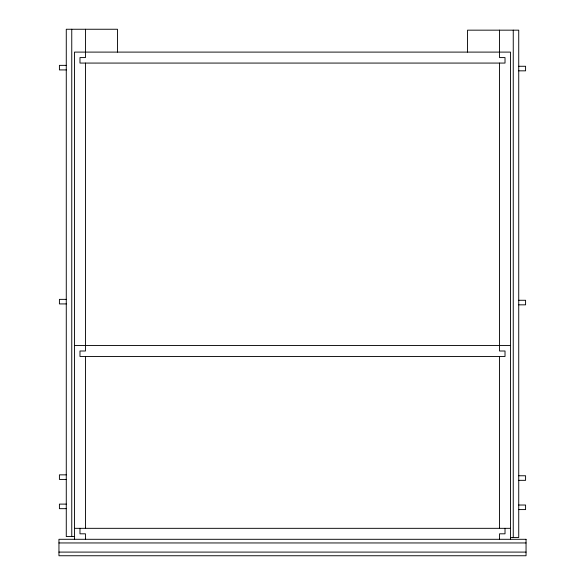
<?xml version="1.0" encoding="UTF-8"?>
<svg xmlns="http://www.w3.org/2000/svg" width="585" height="585" viewBox="0 0 585 585"><rect width="100%" height="100%" fill="white"/><g stroke="black" fill="none" stroke-linecap="round" stroke-linejoin="round"><path stroke-width="0.88" d="M66.273 65.359L59.414 65.359L59.414 69.922L66.273 69.922M518.734 66.273L525.586 66.273L525.586 70.836L518.734 70.836M66.273 299.359L59.414 299.359L59.414 303.922L66.273 303.922M518.734 300.273L525.586 300.273L525.586 304.836L518.734 304.836M74.492 345.516L510.5 345.516M66.273 474.852L59.414 474.852L59.414 479.422L66.273 479.422M518.734 475.766L525.586 475.766L525.586 480.336L518.734 480.336M66.273 504.109L59.414 504.109L59.414 508.672L66.273 508.672M518.734 505.023L525.586 505.023L525.586 509.586L518.734 509.586M74.492 528.328L510.5 528.328M74.5 536.555L66.273 536.555L66.273 29.25L117.461 29.25L117.461 52.102M510.508 537.469L518.734 537.469L518.734 30.164L467.547 30.164L467.547 52.102M58.953 542.953L526.047 542.953M58.953 552.094L526.047 552.094M513.25 30.164L513.25 537.469M510.5 539.297L510.5 52.102L74.492 52.102L74.492 539.297M505.016 528.328L505.016 533.812L499.531 533.812L499.531 539.297M499.539 30.164L499.531 57.586L505.016 57.586L505.016 63.07L79.977 63.07L79.977 57.586L85.461 57.586L85.468 29.25M499.531 63.07L499.531 351L505.016 351L505.016 356.484L79.977 356.484L79.977 351L85.461 351L85.461 63.07M499.531 356.484L499.531 528.328M85.461 356.484L85.461 528.328M85.461 539.297L85.461 533.812L79.977 533.812L79.977 528.328M71.758 29.25L71.758 536.555M526.047 539.297L58.953 539.297L58.953 555.75L526.047 555.75L526.047 539.297"/></g></svg>
